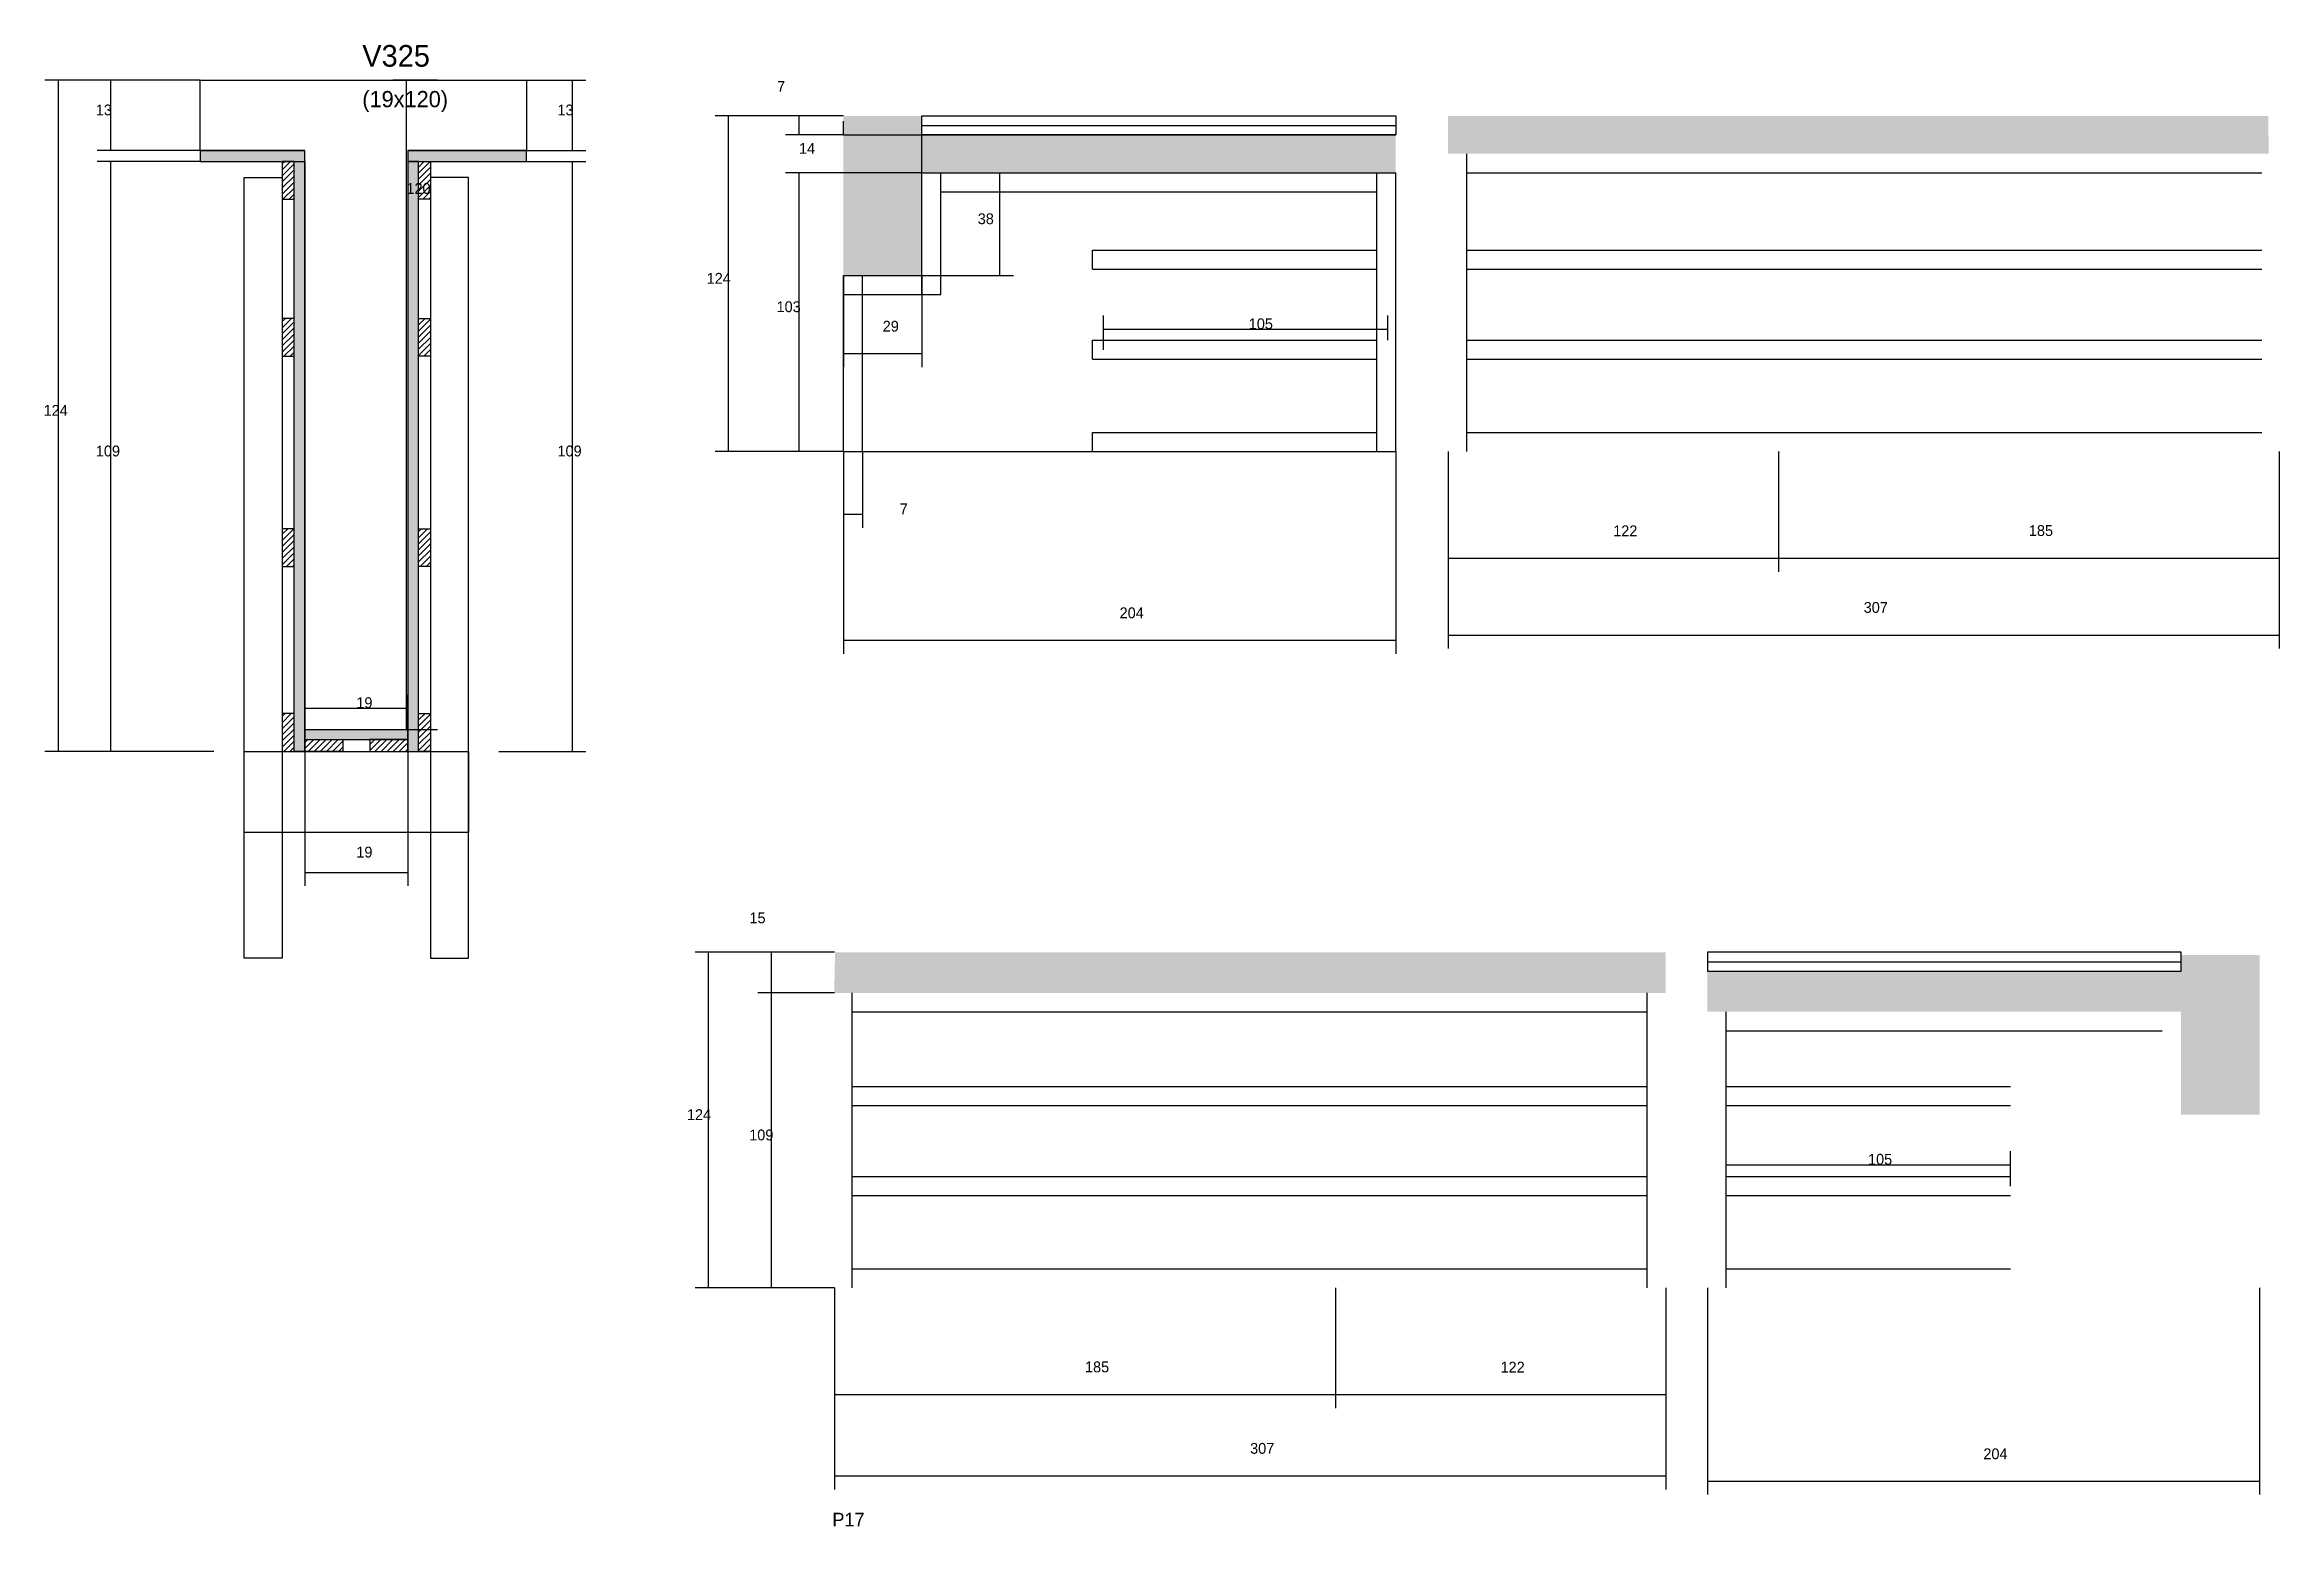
# Model space of a CAD drawing. Header units: metres. Extents: x 3569 to 4394, y 1921 to 2468.
import ezdxf

# ---------------------------------------------------------------- set-up
doc = ezdxf.new("R2010")
doc.units = ezdxf.units.M
for name, color, linetype in [('CONCRETO', 251, 'Continuous'), ('COTA', 241, 'Continuous'), ('Cota Seção (2x)', 4, 'Continuous'), ('Hachura', 253, 'Continuous'), ('Madeira', 126, 'Continuous'), ('NOMENCLATURA', 7, 'Continuous'), ('Painéis', 200, 'Continuous'), ('SARR_2.2x7', 40, 'Continuous'), ('SARR_3.5x7', 81, 'Continuous'), ('Texto Seção', 7, 'Continuous')]:
    doc.layers.add(name, color=color, linetype=linetype)

msp = doc.modelspace()

# ---------------------------------------------------------------- hatches: boundary and pattern name
at = {"layer": 'COTA'}
h = msp.add_hatch(dxfattribs=at)
h.set_pattern_fill('AR-CONC', scale=0.03)
h.paths.add_polyline_path([(3892.9, 2382.7), (3892.9, 2420.7), (3892.9, 2420.7), (4067.9, 2420.7), (4067.9, 2420.7), (4067.9, 2434.7), (4067.9, 2434.7), (3892.9, 2434.7), (3892.9, 2434.7), (3892.9, 2441.7), (3892.9, 2441.7), (3863.9, 2441.7), (3863.9, 2441.7), (3863.9, 2382.7), (3863.9, 2382.7), (3892.9, 2382.7)])
h = msp.add_hatch(dxfattribs=at)
h.set_pattern_fill('AR-CONC', scale=0.03)
h.paths.add_polyline_path([(4087.2, 2441.7), (4087.2, 2427.7), (4087.2, 2427.7), (4390.3, 2427.7), (4390.3, 2427.7), (4390.1, 2441.7), (4390.1, 2441.7), (4087.2, 2441.7)])
h = msp.add_hatch(dxfattribs=at)
h.set_pattern_fill('AR-CONC', scale=0.03)
h.paths.add_polyline_path([(4167.6, 2132.7), (4167.6, 2117.7), (4167.6, 2117.7), (3860.5, 2117.7), (3860.5, 2117.7), (3860.8, 2132.7), (3860.8, 2132.7), (4167.6, 2132.7)])
h = msp.add_hatch(dxfattribs=at)
h.set_pattern_fill('AR-CONC', scale=0.03)
h.paths.add_polyline_path([(4357.9, 2072.7), (4357.9, 2110.7), (4357.9, 2110.7), (4183, 2110.7), (4183, 2110.7), (4183, 2125.7), (4183, 2125.7), (4357.9, 2125.7), (4357.9, 2125.7), (4357.9, 2131.7), (4357.9, 2131.7), (4386.9, 2131.7), (4386.9, 2131.7), (4386.9, 2072.7), (4386.9, 2072.7), (4357.9, 2072.7)])
at = {"layer": 'Hachura'}
h = msp.add_hatch(color=8, dxfattribs=at)
h.dxf.hatch_style = 1
h.paths.add_polyline_path([(3665, 2424.9), (3665, 2428.9), (3665, 2428.9), (3626.3, 2428.9), (3626.3, 2428.9), (3626.3, 2424.9), (3626.3, 2424.9), (3665, 2424.9)])
h = msp.add_hatch(color=8, dxfattribs=at)
h.dxf.hatch_style = 1
h.paths.add_polyline_path([(3746.9, 2424.9), (3746.9, 2428.9), (3746.9, 2428.9), (3703, 2428.9), (3703, 2428.9), (3703, 2424.9), (3703, 2424.9), (3746.9, 2424.9)])
h = msp.add_hatch(color=8, dxfattribs=at)
h.dxf.hatch_style = 1
h.paths.add_polyline_path([(3707, 2426.9), (3703, 2426.9), (3703, 2426.9), (3703, 2206.9), (3703, 2206.9), (3707, 2206.9), (3707, 2206.9), (3707, 2426.9)])
h = msp.add_hatch(dxfattribs=at)
h.set_pattern_fill('ANSI31', scale=0.5)
h.paths.add_polyline_path([(3656.6, 2410.9), (3661, 2410.9), (3661, 2410.9), (3661, 2424.9), (3661, 2424.9), (3656.6, 2424.9), (3656.6, 2424.9), (3656.6, 2410.9)])
h = msp.add_hatch(color=8, dxfattribs=at)
h.dxf.hatch_style = 1
h.paths.add_polyline_path([(3661, 2424.9), (3665, 2424.9), (3665, 2424.9), (3665, 2206.9), (3665, 2206.9), (3661, 2206.9), (3661, 2206.9), (3661, 2424.9)])
h = msp.add_hatch(dxfattribs=at)
h.set_pattern_fill('ANSI31', scale=0.5)
h.paths.add_polyline_path([(3711.4, 2410.9), (3707, 2410.9), (3707, 2410.9), (3707, 2424.9), (3707, 2424.9), (3711.4, 2424.9), (3711.4, 2424.9), (3711.4, 2410.9)])
h = msp.add_hatch(dxfattribs=at)
h.set_pattern_fill('ANSI31', scale=0.5)
h.paths.add_polyline_path([(3656.6, 2352.9), (3661, 2352.9), (3661, 2352.9), (3661, 2366.9), (3661, 2366.9), (3656.6, 2366.9), (3656.6, 2366.9), (3656.6, 2352.9)])
h = msp.add_hatch(dxfattribs=at)
h.set_pattern_fill('ANSI31', scale=0.5)
h.paths.add_polyline_path([(3711.4, 2352.9), (3707, 2352.9), (3707, 2352.9), (3707, 2366.9), (3707, 2366.9), (3711.4, 2366.9), (3711.4, 2366.9), (3711.4, 2352.9)])
h = msp.add_hatch(dxfattribs=at)
h.set_pattern_fill('ANSI31', scale=0.5)
h.paths.add_polyline_path([(3656.6, 2275.2), (3661, 2275.2), (3661, 2275.2), (3661, 2289.2), (3661, 2289.2), (3656.6, 2289.2), (3656.6, 2289.2), (3656.6, 2275.2)])
h = msp.add_hatch(dxfattribs=at)
h.set_pattern_fill('ANSI31', scale=0.5)
h.paths.add_polyline_path([(3711.4, 2275.2), (3707, 2275.2), (3707, 2275.2), (3707, 2289.2), (3707, 2289.2), (3711.4, 2289.2), (3711.4, 2289.2), (3711.4, 2275.2)])
h = msp.add_hatch(dxfattribs=at)
h.set_pattern_fill('ANSI31', scale=0.5)
h.paths.add_polyline_path([(3656.6, 2206.9), (3661, 2206.9), (3661, 2206.9), (3661, 2220.9), (3661, 2220.9), (3656.6, 2220.9), (3656.6, 2220.9), (3656.6, 2206.9)])
h = msp.add_hatch(dxfattribs=at)
h.set_pattern_fill('ANSI31', scale=0.5)
h.paths.add_polyline_path([(3711.4, 2206.9), (3707, 2206.9), (3707, 2206.9), (3707, 2220.9), (3707, 2220.9), (3711.4, 2220.9), (3711.4, 2220.9), (3711.4, 2206.9)])
h = msp.add_hatch(color=8, dxfattribs=at)
h.dxf.hatch_style = 1
h.paths.add_polyline_path([(3703, 2211.3), (3703, 2214.9), (3703, 2214.9), (3665, 2214.9), (3665, 2214.9), (3665, 2211.3), (3665, 2211.3), (3703, 2211.3)])
h = msp.add_hatch(dxfattribs=at)
h.set_pattern_fill('ANSI31', scale=0.5)
h.paths.add_polyline_path([(3665, 2206.9), (3665, 2211.3), (3665, 2211.3), (3679, 2211.3), (3679, 2211.3), (3679, 2206.9), (3679, 2206.9), (3665, 2206.9)])
h = msp.add_hatch(dxfattribs=at)
h.set_pattern_fill('ANSI31', scale=0.5)
h.paths.add_polyline_path([(3703, 2206.9), (3703, 2211.3), (3703, 2211.3), (3689, 2211.3), (3689, 2211.3), (3689, 2206.9), (3689, 2206.9), (3703, 2206.9)])

# ---------------------------------------------------------------- linework, layer by layer
at = {"layer": 'CONCRETO'}
msp.add_lwpolyline([(3626.3, 2428.9), (3626.3, 2454.9), (3746.9, 2454.9), (3746.9, 2428.9), (3703, 2428.9), (3703, 2214.9), (3665, 2214.9), (3665, 2428.9)], close=True, dxfattribs=at)
at = {"layer": 'COTA'}
for p, q in [((3626.3, 2454.9), (3569, 2454.9)), ((3574, 2206.9), (3574, 2454.9)), ((3626.3, 2454.9), (3588.3, 2454.9)), ((3593.3, 2428.9), (3593.3, 2454.9)), ((3746.9, 2454.9), (3768.8, 2454.9)), ((3763.8, 2428.9), (3763.8, 2454.9)), ((3863.9, 2441.7), (3816.5, 2441.7)), ((3821.5, 2317.7), (3821.5, 2441.7)), ((3863.9, 2441.7), (3842.5, 2441.7)), ((3863.9, 2434.7), (3842.5, 2434.7)), ((3847.5, 2434.7), (3847.5, 2441.7)), ((3863.9, 2434.7), (3863.9, 2439.7)), ((3863.9, 2434.7), (3892.9, 2434.7)), ((3892.9, 2420.7), (3892.9, 2439.7)), ((3626.3, 2428.9), (3588.3, 2428.9)), ((3746.9, 2428.9), (3768.8, 2428.9)), ((3626.3, 2424.9), (3588.3, 2424.9)), ((3593.3, 2206.9), (3593.3, 2424.9)), ((3746.9, 2424.9), (3768.8, 2424.9)), ((3763.8, 2206.9), (3763.8, 2424.9)), ((3892.9, 2420.7), (3842.5, 2420.7)), ((3847.5, 2317.7), (3847.5, 2420.7)), ((3892.9, 2420.7), (3926.7, 2420.7)), ((3921.7, 2382.7), (3921.7, 2420.7)), ((3863.9, 2382.7), (3863.9, 2348.9)), ((3892.9, 2382.7), (3926.7, 2382.7)), ((3892.9, 2382.7), (3892.9, 2348.9)), ((3959.9, 2355.3), (3959.9, 2367.9)), ((3959.9, 2362.9), (4064.9, 2362.9)), ((4064.9, 2358.8), (4064.9, 2367.9)), ((3863.9, 2353.9), (3892.9, 2353.9)), ((3863.9, 2317.7), (3816.5, 2317.7)), ((3863.9, 2317.7), (3842.5, 2317.7)), ((3863.9, 2317.7), (3863.9, 2243)), ((3863.9, 2317.7), (3863.9, 2289.5)), ((3870.9, 2317.7), (3870.9, 2289.5)), ((4067.9, 2317.7), (4067.9, 2243)), ((4087.2, 2317.7), (4087.2, 2273.3)), ((4087.2, 2317.7), (4087.2, 2244.9)), ((4209.2, 2317.7), (4209.2, 2273.3)), ((4209.2, 2317.7), (4209.2, 2273.3)), ((4394.2, 2317.7), (4394.2, 2273.3)), ((4394.2, 2317.7), (4394.2, 2244.9)), ((3863.9, 2294.5), (3870.9, 2294.5)), ((4087.2, 2278.3), (4209.2, 2278.3)), ((4209.2, 2278.3), (4394.2, 2278.3)), ((3863.9, 2248), (4067.9, 2248)), ((4087.2, 2249.9), (4394.2, 2249.9)), ((3631.4, 2206.9), (3569, 2206.9)), ((3631.4, 2206.9), (3588.3, 2206.9)), ((3665, 2206.9), (3665, 2157.2)), ((3703, 2206.9), (3703, 2157.2)), ((3736.6, 2206.9), (3768.8, 2206.9)), ((3665, 2162.2), (3703, 2162.2)), ((3860.6, 2132.7), (3809.1, 2132.7)), ((3814.1, 2008.7), (3814.1, 2132.7)), ((3860.6, 2132.7), (3832.3, 2132.7)), ((3837.3, 2117.7), (3837.3, 2132.7)), ((3860.6, 2117.7), (3832.3, 2117.7)), ((3860.6, 2117.7), (3832.3, 2117.7)), ((3837.3, 2008.7), (3837.3, 2117.7)), ((4189.9, 2049.8), (4189.9, 2059.2)), ((4294.9, 2046.3), (4294.9, 2059.2)), ((4189.9, 2054.2), (4294.9, 2054.2)), ((3860.6, 2008.7), (3809.1, 2008.7)), ((3860.6, 2008.7), (3832.3, 2008.7)), ((3860.6, 2008.7), (3860.6, 1964.3)), ((3860.6, 2008.7), (3860.6, 1934.2)), ((4045.6, 2008.7), (4045.6, 1964.3)), ((4045.6, 2008.7), (4045.6, 1964.3)), ((4167.6, 2008.7), (4167.6, 1964.3)), ((4167.6, 2008.7), (4167.6, 1934.2)), ((4183, 2008.7), (4183, 1932.3)), ((4386.9, 2008.7), (4386.9, 1932.3)), ((3860.6, 1969.3), (4045.6, 1969.3)), ((4045.6, 1969.3), (4167.6, 1969.3)), ((3860.6, 1939.2), (4167.6, 1939.2)), ((4183, 1937.3), (4386.9, 1937.3))]:
    msp.add_line(p, q, dxfattribs=at)
at = {"layer": 'Cota Seção (2x)'}
for p, q in [((3714, 2454.9), (3697.5, 2454.9)), ((3702.5, 2214.9), (3702.5, 2454.9)), ((3665, 2206.9), (3665, 2227.9)), ((3665, 2222.9), (3703, 2222.9)), ((3703, 2206.9), (3703, 2227.9)), ((3714, 2214.9), (3697.5, 2214.9))]:
    msp.add_line(p, q, dxfattribs=at)
at = {"layer": 'Madeira'}
for points in [[(3656.6, 2410.9), (3661, 2410.9), (3661, 2424.9), (3656.6, 2424.9)], [(3711.4, 2410.9), (3707, 2410.9), (3707, 2424.9), (3711.4, 2424.9)], [(3656.6, 2352.9), (3661, 2352.9), (3661, 2366.9), (3656.6, 2366.9)], [(3711.4, 2352.9), (3707, 2352.9), (3707, 2366.9), (3711.4, 2366.9)], [(3656.6, 2275.2), (3661, 2275.2), (3661, 2289.2), (3656.6, 2289.2)], [(3711.4, 2275.2), (3707, 2275.2), (3707, 2289.2), (3711.4, 2289.2)], [(3656.6, 2206.9), (3661, 2206.9), (3661, 2220.9), (3656.6, 2220.9)], [(3711.4, 2206.9), (3707, 2206.9), (3707, 2220.9), (3711.4, 2220.9)], [(3665, 2206.9), (3665, 2211.3), (3679, 2211.3), (3679, 2206.9)], [(3703, 2206.9), (3703, 2211.3), (3689, 2211.3), (3689, 2206.9)]]:
    msp.add_lwpolyline(points, close=True, dxfattribs=at)
at = {"layer": 'Painéis'}
for p, q in [((3892.9, 2441.7), (4067.9, 2441.7)), ((3892.9, 2434.7), (3892.9, 2441.7)), ((3892.9, 2434.7), (4067.9, 2434.7)), ((3626.3, 2428.9), (3665, 2428.9)), ((3703, 2428.9), (3746.9, 2428.9)), ((3892.9, 2420.7), (4067.9, 2420.7)), ((3892.9, 2382.7), (3892.9, 2420.7)), ((4067.9, 2317.7), (4067.9, 2420.7)), ((3863.9, 2382.7), (3892.9, 2382.7)), ((3863.9, 2317.7), (3863.9, 2382.7)), ((3863.9, 2317.7), (4067.9, 2317.7))]:
    msp.add_line(p, q, dxfattribs=at)
for points in [[(4067.9, 2434.7), (3892.9, 2434.7), (3892.9, 2441.7), (4067.9, 2441.7)], [(3665, 2424.9), (3665, 2428.9), (3626.3, 2428.9), (3626.3, 2424.9)], [(3746.9, 2424.9), (3746.9, 2428.9), (3703, 2428.9), (3703, 2424.9)], [(3661, 2424.9), (3665, 2424.9), (3665, 2206.9), (3661, 2206.9)], [(3707, 2424.9), (3703, 2424.9), (3703, 2206.9), (3707, 2206.9)], [(3703, 2211.3), (3703, 2214.9), (3665, 2214.9), (3665, 2211.3)], [(4183, 2125.7), (4357.9, 2125.7), (4357.9, 2132.7), (4183, 2132.7)]]:
    msp.add_lwpolyline(points, close=True, dxfattribs=at)
at = {"layer": 'SARR_2.2x7'}
for p, q in [((3892.9, 2438.2), (4067.9, 2438.2)), ((4094.1, 2317.7), (4094.1, 2427.7)), ((3899.9, 2375.7), (3899.9, 2420.7)), ((4060.9, 2317.7), (4060.9, 2420.7)), ((4094.1, 2420.7), (4209.2, 2420.7)), ((4209.2, 2420.7), (4387.7, 2420.7)), ((3899.9, 2413.7), (4060.9, 2413.7)), ((3955.9, 2392.1), (4060.9, 2392.1)), ((3955.9, 2385.1), (3955.9, 2392.1)), ((3955.9, 2385.1), (4060.9, 2385.1)), ((4094.1, 2392.1), (4209.2, 2392.1)), ((4094.1, 2385.1), (4209.2, 2385.1)), ((4209.2, 2392.1), (4387.7, 2392.1)), ((4209.2, 2385.1), (4387.7, 2385.1)), ((3870.9, 2317.7), (3870.9, 2382.7)), ((3892.9, 2375.7), (3892.9, 2382.7)), ((3863.9, 2375.7), (3892.9, 2375.7)), ((3892.9, 2375.7), (3899.9, 2375.7)), ((3955.9, 2358.8), (4060.9, 2358.8)), ((3955.9, 2351.8), (3955.9, 2358.8)), ((4094.1, 2358.8), (4209.2, 2358.8)), ((4209.2, 2358.8), (4387.7, 2358.8)), ((3955.9, 2351.8), (4060.9, 2351.8)), ((4094.1, 2351.8), (4209.2, 2351.8)), ((4209.2, 2351.8), (4387.7, 2351.8)), ((3955.9, 2324.7), (4060.9, 2324.7)), ((3955.9, 2317.7), (3955.9, 2324.7)), ((4094.1, 2324.7), (4209.2, 2324.7)), ((4209.2, 2324.7), (4387.7, 2324.7)), ((4183, 2129.2), (4357.9, 2129.2)), ((3867.1, 2008.7), (3867.1, 2117.7)), ((4160.7, 2008.7), (4160.7, 2117.7)), ((3867.1, 2110.7), (4045.6, 2110.7)), ((4045.6, 2110.7), (4160.7, 2110.7)), ((4189.9, 2008.7), (4189.9, 2110.7)), ((4189.9, 2103.7), (4350.9, 2103.7)), ((3867.1, 2083.1), (4045.6, 2083.1)), ((4045.6, 2083.1), (4160.7, 2083.1)), ((4189.9, 2083.1), (4294.9, 2083.1)), ((3867.1, 2076.1), (4045.6, 2076.1)), ((4045.6, 2076.1), (4160.7, 2076.1)), ((4189.9, 2076.1), (4294.9, 2076.1)), ((3867.1, 2049.8), (4045.6, 2049.8)), ((4045.6, 2049.8), (4160.7, 2049.8)), ((4189.9, 2049.8), (4294.9, 2049.8)), ((3867.1, 2042.8), (4045.6, 2042.8)), ((4045.6, 2042.8), (4160.7, 2042.8)), ((4189.9, 2042.8), (4294.9, 2042.8)), ((3867.1, 2015.7), (4045.6, 2015.7)), ((4045.6, 2015.7), (4160.7, 2015.7)), ((4189.9, 2015.7), (4294.9, 2015.7))]:
    msp.add_line(p, q, dxfattribs=at)
at = {"layer": 'SARR_3.5x7'}
for points in [[(3642.6, 2418.9), (3656.6, 2418.9), (3656.6, 2130.5), (3642.6, 2130.5)], [(3725.4, 2418.9), (3711.4, 2418.9), (3711.4, 2130.5), (3725.4, 2130.5)], [(3642.6, 2206.9), (3725.4, 2206.9), (3725.4, 2176.9), (3642.6, 2176.9)]]:
    msp.add_lwpolyline(points, close=True, dxfattribs=at)

# ---------------------------------------------------------------- texts
at = {"layer": 'COTA'}
for s, p in [('7', (3839.4, 2450.6)), ('13', (3587.8, 2441.9)), ('13', (3758.3, 2441.9)), ('14', (3847.5, 2427.7)), ('38', (3913.5, 2401.7)), ('124', (3813.4, 2379.7)), ('103', (3839.2, 2369.2)), ('29', (3878.4, 2362)), ('105', (4013.6, 2362.9)), ('124', (3568.5, 2330.9)), ('109', (3587.8, 2315.9)), ('109', (3758.3, 2315.9)), ('7', (3884.7, 2294.5)), ('122', (4148.2, 2286.4)), ('185', (4301.7, 2286.5)), ('307', (4240.7, 2258.1)), ('204', (3965.9, 2256.1)), ('19', (3684, 2167.7)), ('15', (3829.2, 2143.4)), ('124', (3806.1, 2070.7)), ('109', (3829.1, 2063.2)), ('105', (4242.3, 2054.2)), ('185', (3953.1, 1977.5)), ('122', (4106.6, 1977.4)), ('307', (4014.1, 1947.4)), ('204', (4284.9, 1945.4))]:
    msp.add_text(s, height=4, dxfattribs=at).set_placement(p)
at = {"layer": 'Cota Seção (2x)'}
for s, p in [('120', (3702.5, 2412.9)), ('19', (3684, 2222.9))]:
    msp.add_text(s, height=4, dxfattribs=at).set_placement(p)
at = {"layer": 'NOMENCLATURA'}
msp.add_text('P17', height=5, dxfattribs=at).set_placement((3859.8, 1920.6))
at = {"layer": 'Texto Seção'}
for s, height, p in [('V325', 8, (3686.2, 2459.9)), ('(19x120)', 6, (3686.2, 2444.9))]:
    msp.add_text(s, height=height, dxfattribs=at).set_placement(p)

doc.saveas('drawing.dxf')
